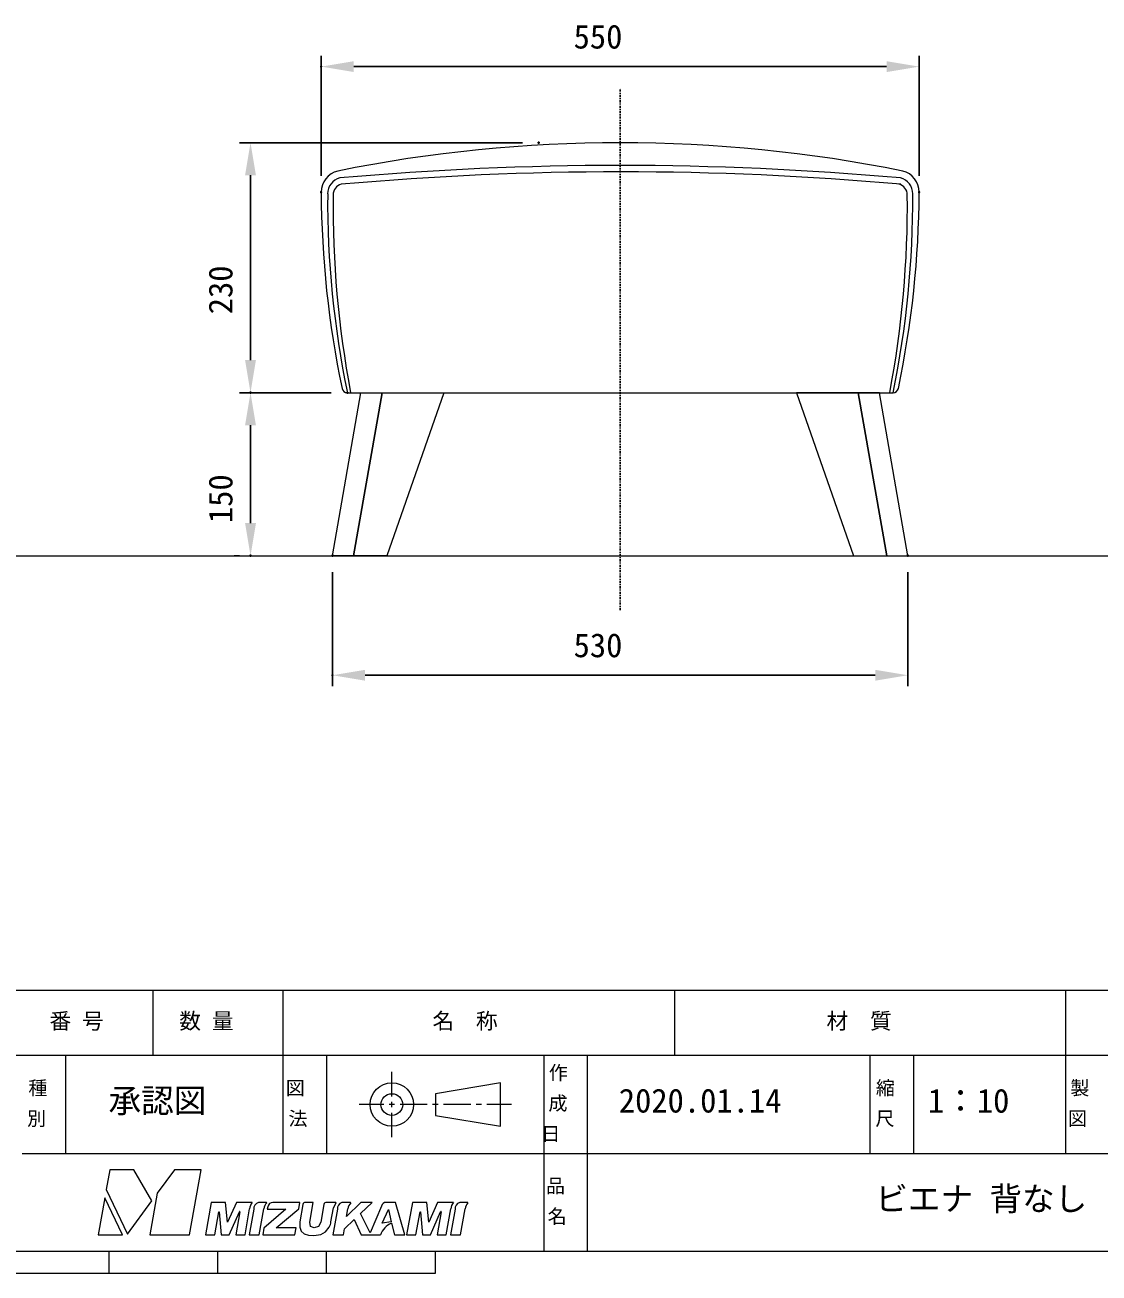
# Model space of a CAD drawing. Units: millimetres, scale not verified. Extents: x -203 to 203, y -143 to 143.
# Drawn here: x 12.3 to 111, y -140 to -25.2 of the extents above; entities that cross this region are included whole.
import ezdxf
from ezdxf.enums import TextEntityAlignment as Align

# ---------------------------------------------------------------- set-up
doc = ezdxf.new("R2010")
doc.units = ezdxf.units.MM
doc.header["$LTSCALE"] = 0.5
doc.header["$PDMODE"] = 32
doc.header["$PDSIZE"] = 0.1
doc.linetypes.add('USER1', pattern=[0.629921, 0.393701, -0.07874, 0.07874, -0.07874])
for name, color, linetype, lineweight in [('0-1_DIMENSION_LINES$02_DIMENSI', 7, 'Continuous', 25), ('0-3_DIMENSION_LINES$03_LINES', 7, 'Continuous', 18), ('0-4_DIMENSION_LINES$01_CENTER_', 7, 'USER1', 25), ('0-5_図面_FORMAT$03_TEXT', 7, 'Continuous', 18), ('0-6_図面_FORMAT$01_WAKU$OUT_LINE', 6, 'Continuous', 18), ('0-7_図面_FORMAT$01_WAKU$SUB_LINE', 7, 'Continuous', 18), ('0-8_図面_FORMAT$02_LOGO$01_MZ_LO', 7, 'Continuous', 18)]:
    doc.layers.add(name, color=color, linetype=linetype, lineweight=lineweight)
doc.layers.add('0-2_DEFPOINTS', color=7, linetype='Continuous')
doc.styles.add('ＭＳ ゴシック', font='')
doc.styles.get('ＭＳ ゴシック').set_extended_font_data('MS Gothic')

# ---------------------------------------------------------------- blocks, each defined once
blk = doc.blocks.new('D3')
at = {"layer": '0-1_DIMENSION_LINES$02_DIMENSI'}
for p, q in [((499, 218.9), (499, 241)), ((603, 239), (505, 239)), ((609, 218.9), (609, 241))]:
    blk.add_line(p, q, dxfattribs=at)
for points in [[(505, 240), (505, 238), (499, 239)], [(603, 238), (603, 240), (609, 239)]]:
    blk.add_solid(points, dxfattribs=at)
at = {"layer": '0-2_DEFPOINTS'}
for p in [(499, 239), (499, 215.9), (609, 215.9)]:
    blk.add_point(p, dxfattribs=at)
at = {"layer": '0-1_DIMENSION_LINES$02_DIMENSI', "style": 'ＭＳ ゴシック'}
blk.add_text('550', height=4.399, dxfattribs=at).set_placement((545.429, 241), align=Align.BOTTOM_LEFT)
blk = doc.blocks.new('D4')
at = {"layer": '0-1_DIMENSION_LINES$02_DIMENSI'}
for p, q in [((500.81, 179), (484, 179)), ((486, 173), (486, 155)), ((483, 149), (484, 149))]:
    blk.add_line(p, q, dxfattribs=at)
for points in [[(487, 173), (485, 173), (486, 179)], [(485, 155), (487, 155), (486, 149)]]:
    blk.add_solid(points, dxfattribs=at)
at = {"layer": '0-2_DEFPOINTS'}
for p in [(503.81, 179), (486, 149)]:
    blk.add_point(p, dxfattribs=at)
at = {"layer": '0-1_DIMENSION_LINES$02_DIMENSI', "style": 'ＭＳ ゴシック'}
blk.add_text('150', height=4.399, rotation=90, dxfattribs=at).set_placement((484, 155), align=Align.BOTTOM_LEFT)
blk = doc.blocks.new('D5')
at = {"layer": '0-1_DIMENSION_LINES$02_DIMENSI'}
for p, q in [((536, 225), (484, 225)), ((486, 219), (486, 185)), ((500.81, 179), (484, 179))]:
    blk.add_line(p, q, dxfattribs=at)
for points in [[(487, 219), (485, 219), (486, 225)], [(485, 185), (487, 185), (486, 179)]]:
    blk.add_solid(points, dxfattribs=at)
at = {"layer": '0-2_DEFPOINTS'}
for p in [(539, 225), (486, 179), (503.81, 179)]:
    blk.add_point(p, dxfattribs=at)
at = {"layer": '0-1_DIMENSION_LINES$02_DIMENSI', "style": 'ＭＳ ゴシック'}
blk.add_text('230', height=4.399, rotation=90, dxfattribs=at).set_placement((484, 193.429), align=Align.BOTTOM_LEFT)
blk = doc.blocks.new('D6')
at = {"layer": '0-1_DIMENSION_LINES$02_DIMENSI'}
for p, q in [((501.074, 146), (501.074, 125)), ((606.926, 146), (606.926, 125)), ((600.927, 127), (507.073, 127))]:
    blk.add_line(p, q, dxfattribs=at)
for points in [[(507.073, 128), (507.073, 126), (501.074, 127)], [(600.927, 126), (600.927, 128), (606.926, 127)]]:
    blk.add_solid(points, dxfattribs=at)
at = {"layer": '0-2_DEFPOINTS'}
for p in [(501.074, 149), (606.926, 149), (501.074, 127)]:
    blk.add_point(p, dxfattribs=at)
at = {"layer": '0-1_DIMENSION_LINES$02_DIMENSI', "style": 'ＭＳ ゴシック'}
blk.add_text('530', height=4.399, dxfattribs=at).set_placement((545.429, 129), align=Align.BOTTOM_LEFT)
blk = doc.blocks.new('_X24')
at = {"layer": '0-5_図面_FORMAT$03_TEXT', "style": 'ＭＳ ゴシック'}
for s, p in [('作', (540.875, 51.813)), ('成', (540.801, 46.191)), ('日', (539.482, 40.568))]:
    blk.add_text(s, height=2.566, dxfattribs=at).set_placement(p, align=Align.BOTTOM_LEFT)
blk = doc.blocks.new('_X23')
at = {"layer": '0-5_図面_FORMAT$03_TEXT', "style": 'ＭＳ ゴシック'}
for s, p in [('図', (492.487, 49.002)), ('法', (492.977, 43.38))]:
    blk.add_text(s, height=2.566, dxfattribs=at).set_placement(p, align=Align.BOTTOM_LEFT)
blk = doc.blocks.new('_X22')
at = {"layer": '0-5_図面_FORMAT$03_TEXT', "style": 'ＭＳ ゴシック'}
for s, p in [('種', (445.127, 49.002)), ('別', (444.903, 43.38))]:
    blk.add_text(s, height=2.566, dxfattribs=at).set_placement(p, align=Align.BOTTOM_LEFT)
blk = doc.blocks.new('_X21')
at = {"layer": '0-5_図面_FORMAT$03_TEXT', "style": 'ＭＳ ゴシック'}
for s, p in [('品', (540.35, 31.002)), ('名', (540.651, 25.38))]:
    blk.add_text(s, height=2.566, dxfattribs=at).set_placement(p, align=Align.BOTTOM_LEFT)
blk = doc.blocks.new('_X20')
at = {"layer": '0-5_図面_FORMAT$03_TEXT', "style": 'ＭＳ ゴシック'}
for s, p in [('縮', (601.025, 49.002)), ('尺', (600.952, 43.38))]:
    blk.add_text(s, height=2.566, dxfattribs=at).set_placement(p, align=Align.BOTTOM_LEFT)
blk = doc.blocks.new('_X19')
at = {"layer": '0-5_図面_FORMAT$03_TEXT', "style": 'ＭＳ ゴシック'}
for s, p in [('製', (636.801, 49.002)), ('図', (636.385, 43.38))]:
    blk.add_text(s, height=2.566, dxfattribs=at).set_placement(p, align=Align.BOTTOM_LEFT)

msp = doc.modelspace()

# ---------------------------------------------------------------- linework, layer by layer
at = {"layer": '0-3_DIMENSION_LINES$03_LINES'}
for p, q in [((41.905, -59), (92.095, -59)), ((-148.5, -74), (137, -74))]:
    msp.add_line(p, q, dxfattribs=at)
for points in [[(40.5369, -74), (43.1573, -59), (45.1048, -59), (42.4845, -74)], [(42.4845, -74), (45.1048, -59), (50.7823, -59), (45.5416, -74)], [(91.5155, -74), (88.8952, -59), (83.2177, -59), (88.4584, -74)], [(93.4631, -74), (90.8427, -59), (88.8952, -59), (91.5155, -74)]]:
    msp.add_lwpolyline(points, close=True, dxfattribs=at)
for centre, radius, start, end in [((67, -166.6676), 130.6676, 78.53088, 101.46912), ((41.5, -40.5502), 2, 103.94287, 180), ((67, -327.4944), 289.4005, 84.88986, 95.11014), ((67.0845, -327.5822), 288.901, 84.88986, 95.11014), ((92.5, -40.5502), 2, 0, 76.05713), ((41.5844, -40.6999), 1.5, 103.94287, 180), ((41.5929, -40.8001), 1, 103.94287, 180), ((92.4071, -40.8001), 1, 0, 76.05713), ((92.4156, -40.6999), 1.5, 0, 76.05713), ((129.3483, -40.1437), 89.8492, 180.25922, 191.85549), ((127.0308, -41.3459), 86.9371, 179.57427, 191.71641), ((132.6092, -41.8), 92.0217, 179.37739, 190.77265), ((1.3908, -41.8), 92.0217, 349.22735, 0.62261), ((6.9692, -41.3459), 86.9371, 348.28359, 0.42573), ((4.6517, -40.1437), 89.8492, 348.14451, 359.74078), ((41.905, -58.5), 0.5, 191.85549, 270), ((92.095, -58.5), 0.5, 270, 348.14451)]:
    msp.add_arc(centre, radius, start, end, dxfattribs=at)
at = {"layer": '0-4_DIMENSION_LINES$01_CENTER_'}
msp.add_line((67, -79), (67, -31), dxfattribs=at)
at = {"layer": '0-5_図面_FORMAT$03_TEXT'}
for p, q in [((46, -123.75), (46, -121.5)), ((45.25, -124.5), (43, -124.5)), ((46.25, -124.5), (45.75, -124.5)), ((46, -124.75), (46, -124.25)), ((49.25, -124.5), (46.75, -124.5)), ((50.25, -124.5), (49.75, -124.5)), ((53.25, -124.5), (50.75, -124.5)), ((54.25, -124.5), (53.75, -124.5)), ((57, -124.5), (54.75, -124.5)), ((46, -127.5), (46, -125.25))]:
    msp.add_line(p, q, dxfattribs=at)
msp.add_lwpolyline([(56, -122.5), (50, -123.5), (50, -125.5), (56, -126.5)], close=True, dxfattribs=at)
for radius in [2, 1]:
    msp.add_circle((46, -124.5), radius, dxfattribs=at)
at = {"layer": '0-6_図面_FORMAT$01_WAKU$OUT_LINE'}
for p, q in [((198, -114), (-198, -114)), ((198, -120), (-78, -120)), ((-198, -138), (198, -138)), ((20, -140), (20, -138)), ((30, -140), (30, -138)), ((40, -140), (40, -138)), ((50, -140), (50, -138)), ((-50, -140), (50, -140))]:
    msp.add_line(p, q, dxfattribs=at)
at = {"layer": '0-7_図面_FORMAT$01_WAKU$SUB_LINE'}
for p, q in [((24, -114), (24, -120)), ((36, -129), (36, -114)), ((72, -114), (72, -120)), ((108, -129), (108, -114)), ((16, -129), (16, -120)), ((40, -120), (40, -129)), ((60, -138), (60, -120)), ((64, -138), (64, -120)), ((90, -129), (90, -120)), ((94, -129), (94, -120)), ((12, -129), (144, -129))]:
    msp.add_line(p, q, dxfattribs=at)
at = {"layer": '0-8_図面_FORMAT$02_LOGO$01_MZ_LO'}
for p, q in [((37.5368, -133.5001), (35.0653, -133.5001)), ((46.3372, -133.5001), (45.4679, -133.5001)), ((40.3739, -135.4237), (40.3965, -135.3012)), ((40.3965, -135.3012), (40.3965, -135.3012)), ((40.2333, -135.7779), (40.2903, -135.6677))]:
    msp.add_line(p, q, dxfattribs=at)
for points in [[(23.9185, -133.3532), (22.2811, -130.5), (20.052, -130.5), (19.7334, -132.3069), (21.6797, -136.412)], [(28.4519, -130.5), (26.0068, -130.5), (24.423, -132.6639), (23.7466, -136.5), (27.394, -136.5)], [(18.994, -136.5), (21.2213, -136.5), (19.5978, -133.0758)], [(45.1097, -135.4167), (45.6797, -134.1656), (45.9339, -135.2805)]]:
    msp.add_lwpolyline(points, close=True, dxfattribs=at)
for points in [[(33.1643, -133.5221), (33.1564, -133.5001), (31.6973, -133.5001), (30.8813, -135.3254), (30.7128, -133.5001), (29.3797, -133.5001), (28.8508, -136.5), (29.7077, -136.5), (30.085, -134.3718), (30.1212, -134.3718), (30.3134, -136.5), (31.0307, -136.5), (31.9772, -134.3718)], [(32.0194, -134.3718), (31.6421, -136.5), (32.493, -136.5), (32.9191, -134.0808)], [(33.2994, -134.1367), (32.8831, -136.5), (33.7988, -136.5), (34.2223, -134.0946)], [(34.4907, -133.528), (34.4785, -133.5001), (33.7311, -133.5001)], [(34.5924, -133.8998), (34.52, -134.1359), (36.248, -134.138), (34.2351, -135.8723), (34.125, -136.5), (37.0697, -136.5), (37.1838, -135.8537), (35.3578, -135.8512), (37.4305, -134.0987), (37.5368, -133.5001)], [(37.8062, -133.6918), (37.5241, -135.2886), (37.5207, -135.7942), (37.6572, -136.1388), (37.9298, -136.3967), (38.3411, -136.5181), (38.8134, -136.5486), (39.4797, -136.4487), (39.8948, -136.201), (40.2275, -135.7892)], [(39.7553, -133.6956), (39.4664, -135.331), (39.2624, -135.7153), (38.8631, -135.8509), (38.5099, -135.7132), (38.4414, -135.331), (38.7636, -133.5001), (38.0482, -133.5001)], [(40.8635, -133.5423), (40.8489, -133.5001), (40.7137, -133.5065), (40.0021, -133.5001)], [(40.3988, -135.2886), (40.6262, -134.0012), (40.8635, -133.5423)], [(40.9871, -134.1367), (40.5715, -136.5), (41.5368, -136.5), (41.5384, -136.5), (41.5439, -136.5), (41.6443, -135.9188), (42.5284, -135.0795), (43.1843, -136.5), (44.9459, -136.5)], [(42.2217, -133.528), (42.2092, -133.5001), (41.4125, -133.5001)], [(45.0487, -133.8322), (43.9945, -136.289), (43.107, -134.5303), (44.1923, -133.5001), (43.1434, -133.5001), (41.8365, -134.8052), (41.959, -134.0946)], [(45.9654, -135.4039), (46.2447, -136.5), (47.188, -136.5), (46.3372, -133.5001)], [(51.6741, -133.5221), (51.6663, -133.5001), (50.2071, -133.5001), (49.3912, -135.3254), (49.2227, -133.5001), (47.8896, -133.5001), (47.3606, -136.5), (48.2176, -136.5), (48.5948, -134.3718), (48.631, -134.3718), (48.8233, -136.5), (49.5406, -136.5), (50.4871, -134.3718)], [(50.5292, -134.3718), (50.152, -136.5), (51.0029, -136.5), (51.429, -134.0808)], [(51.8093, -134.1367), (51.3929, -136.5), (52.3087, -136.5), (52.7322, -134.0946)], [(53.0005, -133.528), (52.9883, -133.5001), (52.241, -133.5001)]]:
    msp.add_lwpolyline(points, dxfattribs=at)
for centre, radius, start, end in [((31.9983, -134.363), 0.0228, 337.38667, 202.61333), ((33.7742, -134.1229), 0.8561, 135.436, 177.18162), ((33.898, -134.0779), 0.6015, 106.10853, 185.61083), ((35.2047, -134.2131), 0.9895, 136.18472, 173.12017), ((35.0741, -133.9901), 0.4901, 91.03463, 169.38909), ((38.0431, -133.7422), 0.2422, 88.80192, 167.99496), ((39.9968, -133.7469), 0.2469, 88.77298, 167.99431), ((41.5809, -134.073), 0.5972, 106.38228, 186.12371), ((42.933, -134.202), 0.9799, 136.54508, 173.70767), ((45.4594, -133.9198), 0.4199, 88.83548, 167.9571), ((50.5082, -134.363), 0.0228, 337.38667, 202.61333), ((52.2841, -134.1229), 0.8561, 135.436, 177.18162), ((52.4079, -134.0779), 0.6015, 106.10853, 185.61083), ((53.7145, -134.2131), 0.9895, 136.18472, 173.12017), ((39.5102, -135.2642), 0.8783, 332.65034, 349.54143), ((38.5515, -134.9606), 1.8762, 349.54143, 349.93236), ((46.8386, -137.2383), 2.0316, 115.4544, 158.69079), ((38.9196, -135.0984), 1.4791, 332.15939, 332.65034)]:
    msp.add_arc(centre, radius, start, end, dxfattribs=at)

# ---------------------------------------------------------------- block references
at = {"layer": '0-1_DIMENSION_LINES$02_DIMENSI', "xscale": 0.5, "yscale": 0.5}
for name in ['D3', 'D5', 'D4', 'D6']:
    msp.add_blockref(name, (-210, -148.5), dxfattribs=at)
at = {"layer": '0-5_図面_FORMAT$03_TEXT', "xscale": 0.5, "yscale": 0.5}
for name in ['_X24', '_X22', '_X23', '_X20', '_X19', '_X21']:
    msp.add_blockref(name, (-210, -148.5), dxfattribs=at)

# ---------------------------------------------------------------- texts
at = {"layer": '0-5_図面_FORMAT$03_TEXT', "style": 'ＭＳ ゴシック'}
for s, height, p in [('番 号', 1.466, (14.5112, -117.9799)), ('数 量', 1.466, (26.4452, -117.9799)), ('名\u3000称', 1.466, (49.7337, -117.9799)), ('材\u3000質', 1.466, (85.975, -117.9799)), ('承認図', 2.199, (19.9406, -125.9023)), ('2020.01.14', 2.199, (66.8747, -125.8936)), ('1：10', 2.199, (95.3078, -125.9023)), ('ビエナ 背なし', 2.199, (90.4676, -134.9198))]:
    msp.add_text(s, height=height, dxfattribs=at).set_placement(p, align=Align.BOTTOM_LEFT)

doc.saveas('drawing.dxf')
